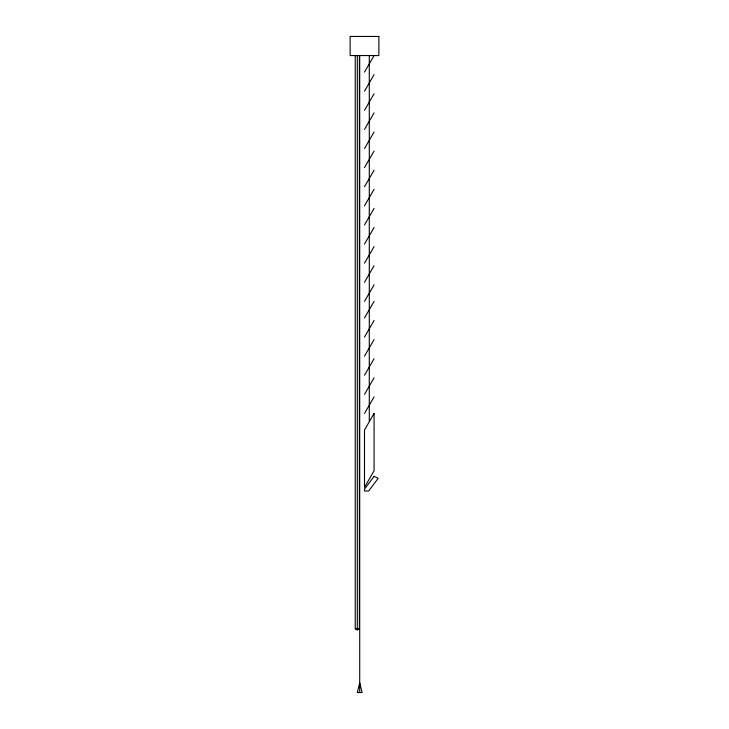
<?xml version="1.0" encoding="UTF-8"?>
<svg xmlns="http://www.w3.org/2000/svg" width="729" height="729" viewBox="0 0 729 729"><rect width="100%" height="100%" fill="white"/><g stroke="black" fill="none" stroke-linecap="round" stroke-linejoin="round"><path stroke-width="1.09" d="M364.5 72.098L374.077 55.559M364.5 91.207L374.077 74.659M364.5 110.316L374.077 93.768M364.5 129.416L374.077 112.877M364.5 148.525L374.077 131.976M364.5 167.634L374.077 151.085M364.5 186.742L374.077 170.194M364.5 205.842L374.077 189.294M364.5 224.951L374.077 208.403M364.5 244.06L374.077 227.512M364.5 263.16L374.077 246.612M364.5 282.269L374.077 265.721M364.5 301.378L374.077 284.829M364.5 317.917L374.077 301.378M364.5 337.026L374.077 320.478M364.5 356.135L374.077 339.586M364.5 375.235L374.077 358.695M364.5 394.343L374.077 377.795M364.5 413.452L374.077 396.904M355.242 55.559L355.242 628.735L357.319 629.929L359.388 628.735L359.388 55.559M355.242 628.735L359.388 628.735M369.293 55.559L369.293 421.244M359.707 55.559L359.707 692.55M357.319 55.559L357.319 629.929M359.707 683L357.319 692.55L362.103 692.55L359.707 683M374.077 413.452L364.5 430.001L364.5 487.318L374.077 470.77L374.077 413.452M374.077 476.42L364.5 489.15L364.5 490.991L368.646 490.991L378.223 478.26L374.077 476.42M378.87 36.45L350.13 36.45L350.13 55.559L378.87 55.559L378.87 36.45"/></g></svg>
